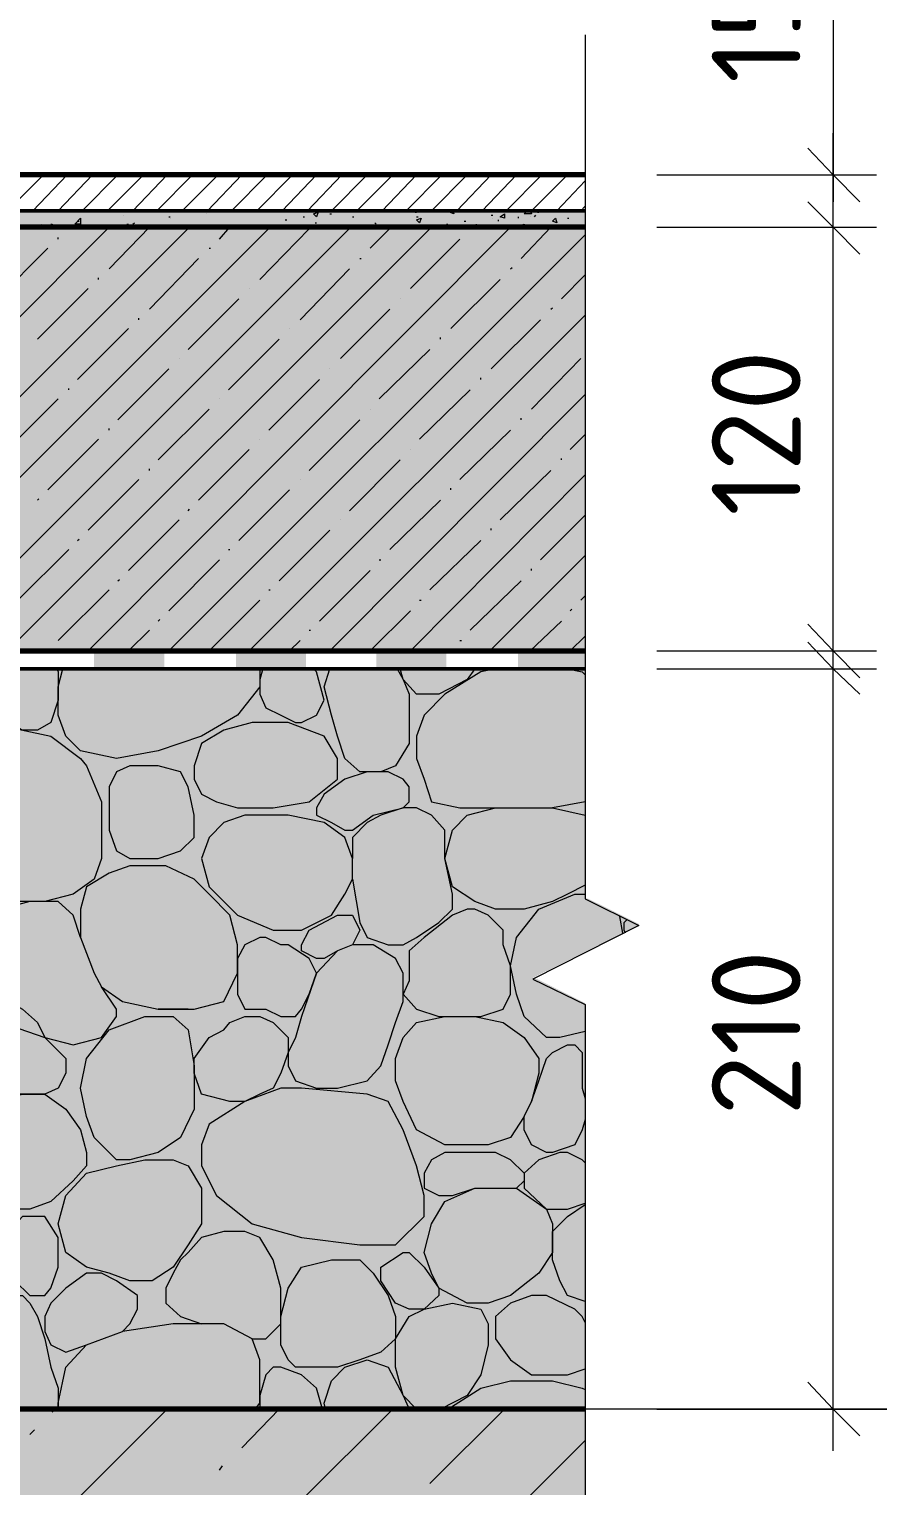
# Model space of a CAD drawing. Header units: millimetres. Extents: x -84737 to 172119, y -43083 to 59399.
# Drawn here: x -68211 to -65805, y -40088 to -35956 of the extents above; entities that cross this region are included whole.
import ezdxf

# ---------------------------------------------------------------- set-up
doc = ezdxf.new("R2010")
doc.units = ezdxf.units.MM
doc.layers.add('PDF _Геометрия', color=7, linetype='Continuous')
doc.layers.add('PDF _Текст', color=7, linetype='Continuous')
doc.layers.add('PDF _Сплошная заливка', color=7, linetype='Continuous', true_color=0xffffff)
doc.styles.add('PDF ISOCPEUR', font='isocpeur.ttf')

msp = doc.modelspace()

# ---------------------------------------------------------------- hatches: boundary and pattern name
at = {"layer": 'PDF _Сплошная заливка', "transparency": 33554559}
for points in [[(-75527.4, -39370.7), (-75527.4, -36517.9), (-66634.7, -36517.9), (-66634.7, -36471.4), (-75578.1, -36471.4), (-75578.1, -39269.1), (-75705.1, -39269.1), (-75705.1, -39370.7)], [(-74325.3, -37720), (-66634.7, -37720), (-66634.7, -36517.9), (-75527.4, -36517.9), (-75527.4, -39870.1), (-74325.3, -39870.1)], [(-66634.7, -39870.1), (-66634.7, -38718.9), (-66770.2, -38651.1), (-66782.9, -38646.9), (-66486.6, -38498.8), (-66482.4, -38494.5), (-66626.3, -38422.6), (-66634.7, -38422.6), (-66634.7, -37770.8), (-74177.2, -37770.8), (-74177.2, -39870.1)], [(-72433.3, -41178), (-66634.7, -41178), (-66634.7, -39870.1), (-78350.5, -39870.1), (-78350.5, -39920.9), (-78342, -39920.9), (-78198.1, -39992.9), (-78485.9, -40136.8), (-78498.6, -40141), (-78354.7, -40212.9), (-78350.5, -40217.2), (-78350.5, -41178), (-72729.6, -41178), (-72729.6, -41186.4), (-72725.4, -41186.4), (-72725.4, -41194.9), (-72721.2, -41194.9), (-72721.2, -41203.4), (-72716.9, -41203.4), (-72716.9, -41211.8), (-72712.7, -41211.8), (-72712.7, -41220.3), (-72708.5, -41220.3), (-72708.5, -41228.8), (-72704.2, -41228.8), (-72704.2, -41237.2), (-72700, -41237.2), (-72700, -41245.7), (-72695.8, -41245.7), (-72695.8, -41254.2), (-72691.5, -41254.2), (-72691.5, -41262.6), (-72687.3, -41262.6), (-72687.3, -41271.1), (-72683.1, -41271.1), (-72683.1, -41279.6), (-72678.8, -41279.6), (-72678.8, -41288), (-72674.6, -41288), (-72674.6, -41296.5), (-72670.4, -41296.5), (-72670.4, -41305), (-72666.1, -41305), (-72666.1, -41313.4), (-72661.9, -41313.4), (-72661.9, -41321.9), (-72657.7, -41321.9), (-72653.4, -41326.1), (-72653.4, -41317.7), (-72509.5, -41029.8), (-72505.3, -41029.8), (-72501.1, -41034.1), (-72501.1, -41042.5), (-72496.8, -41042.5), (-72496.8, -41051), (-72492.6, -41051), (-72492.6, -41059.5), (-72488.4, -41059.5), (-72488.4, -41067.9), (-72484.1, -41067.9), (-72484.1, -41076.4), (-72479.9, -41076.4), (-72479.9, -41084.9), (-72475.7, -41084.9), (-72475.7, -41093.3), (-72471.4, -41093.3), (-72471.4, -41101.8), (-72467.2, -41101.8), (-72467.2, -41110.3), (-72463, -41110.3), (-72463, -41118.7), (-72458.7, -41118.7), (-72458.7, -41127.2), (-72454.5, -41127.2), (-72454.5, -41135.6), (-72450.3, -41135.6), (-72450.3, -41144.1), (-72446, -41144.1), (-72446, -41152.6), (-72441.8, -41152.6), (-72441.8, -41161), (-72437.6, -41161), (-72437.6, -41169.5), (-72433.3, -41169.5)]]:
    msp.add_hatch(color=256, dxfattribs=at).paths.add_polyline_path(points)

# ---------------------------------------------------------------- linework, layer by layer
at = {"layer": 'PDF _Геометрия', "lineweight": 9}
for points in [[(-65932.1, -35836.5), (-65932.1, -36107.4), (-65932.1, -36446)], [(-66634.7, -35971.9), (-66634.7, -38422.6), (-66482.4, -38498.8), (-66782.9, -38651.1), (-66634.7, -38723.1), (-66634.7, -41178)], [(-65932.1, -37838.5), (-65932.1, -36517.9), (-65932.1, -36251.3)], [(-68272.7, -36471.4), (-68171.1, -36369.8)], [(-68200.8, -36471.4), (-68103.4, -36369.8)], [(-68128.8, -36471.4), (-68031.5, -36369.8)], [(-68061.1, -36471.4), (-67959.5, -36369.8)], [(-67989.1, -36471.4), (-67887.6, -36369.8)], [(-67917.2, -36471.4), (-67819.8, -36369.8)], [(-67849.5, -36471.4), (-67747.9, -36369.8)], [(-67777.5, -36471.4), (-67675.9, -36369.8)], [(-67705.6, -36471.4), (-67608.2, -36369.8)], [(-67637.8, -36471.4), (-67536.3, -36369.8)], [(-67565.9, -36471.4), (-67464.3, -36369.8)], [(-67493.9, -36471.4), (-67396.6, -36369.8)], [(-67422, -36471.4), (-67324.6, -36369.8)], [(-67354.3, -36471.4), (-67252.7, -36369.8)], [(-67282.3, -36471.4), (-67180.7, -36369.8)], [(-67210.4, -36471.4), (-67113, -36369.8)], [(-67142.6, -36471.4), (-67041.1, -36369.8)], [(-67070.7, -36471.4), (-66969.1, -36369.8)], [(-66998.7, -36471.4), (-66901.4, -36369.8)], [(-66926.8, -36471.4), (-66829.4, -36369.8)], [(-66859.1, -36471.4), (-66757.5, -36369.8)], [(-66787.1, -36471.4), (-66685.5, -36369.8)], [(-66715.1, -36471.4), (-66634.7, -36386.7)], [(-66431.6, -36369.8), (-65932.1, -36369.8), (-65809.4, -36369.8)], [(-75675.5, -39269.1), (-75578.1, -39269.1), (-75578.1, -36471.4), (-75675.5, -36471.4), (-66634.7, -36471.4)], [(-67942.6, -36484.1), (-67942.6, -36484.1)], [(-67891.8, -36475.6), (-67891.8, -36475.6)], [(-67709.8, -36479.8), (-67709.8, -36479.8)], [(-67692.9, -36471.4), (-67688.6, -36471.4)], [(-67688.6, -36471.4), (-67688.6, -36471.4)], [(-67358.5, -36479.8), (-67354.3, -36479.8)], [(-67227.3, -36471.4), (-67223.1, -36471.4)], [(-67189.2, -36475.6), (-67189.2, -36475.6)], [(-67117.2, -36475.6), (-67113, -36475.6)], [(-67011.4, -36471.4), (-67007.2, -36479.8), (-67019.9, -36475.6), (-67015.7, -36471.4)], [(-67007.2, -36479.8), (-67007.2, -36479.8)], [(-66901.4, -36484.1), (-66897.1, -36484.1)], [(-66791.3, -36471.4), (-66787.1, -36479.8), (-66808.3, -36479.8), (-66799.8, -36471.4)], [(-66778.6, -36488.3), (-66774.4, -36484.1)], [(-66770.2, -36475.6), (-66765.9, -36475.6)], [(-66706.7, -36471.4), (-66706.7, -36471.4)], [(-66672.8, -36471.4), (-66668.6, -36471.4)], [(-66647.4, -36471.4), (-66634.7, -36458.7)], [(-69182.7, -37720), (-67984.9, -36517.9)], [(-68958.4, -37720), (-67756.4, -36517.9)], [(-68729.8, -37720), (-67527.8, -36517.9)], [(-68501.3, -37720), (-67299.2, -36517.9)], [(-68272.7, -37720), (-67070.7, -36517.9)], [(-68200.8, -36517.9), (-68196.5, -36517.9)], [(-68175.4, -36509.5), (-68175.4, -36509.5)], [(-68154.2, -36517.9), (-68158.4, -36513.7), (-68145.8, -36509.5), (-68150, -36517.9)], [(-68150, -36509.5), (-68145.8, -36509.5)], [(-68150, -36517.9), (-68150, -36517.9)], [(-68150, -36517.9), (-68150, -36517.9)], [(-68099.2, -36522.1), (-68099.2, -36517.9)], [(-68073.8, -36501), (-68069.6, -36501)], [(-68069.6, -36513.7), (-68065.3, -36513.7)], [(-68044.2, -37720), (-66846.4, -36517.9)], [(-67984.9, -36636.4), (-67870.6, -36517.9)], [(-67959.5, -36517.9), (-67955.3, -36517.9)], [(-67934.1, -36509.5), (-67929.9, -36509.5)], [(-67917.2, -36509.5), (-67913, -36505.2)], [(-67815.6, -36488.3), (-67811.4, -36488.3)], [(-67811.4, -36492.5), (-67811.4, -36492.5)], [(-67671.7, -36551.8), (-67642.1, -36517.9)], [(-67612.4, -36513.7), (-67612.4, -36513.7)], [(-67557.4, -36666.1), (-67417.7, -36522.1)], [(-67502.4, -36517.9), (-67502.4, -36517.9)], [(-67485.5, -36496.8), (-67481.2, -36496.8)], [(-67434.7, -36488.3), (-67430.4, -36488.3)], [(-67400.8, -36505.2), (-67396.6, -36505.2)], [(-67295, -36488.3), (-67290.8, -36488.3)], [(-67244.2, -36577.2), (-67185, -36517.9)], [(-67231.5, -36505.2), (-67227.3, -36509.5)], [(-67113, -36488.3), (-67108.8, -36488.3)], [(-67028.4, -36509.5), (-67024.1, -36509.5)], [(-66986, -36513.7), (-66981.8, -36513.7)], [(-66977.6, -36501), (-66973.3, -36501)], [(-66960.6, -36522.1), (-66956.4, -36517.9)], [(-66943.7, -36509.5), (-66943.7, -36513.7)], [(-66897.1, -36492.5), (-66897.1, -36492.5)], [(-66880.2, -36501), (-66880.2, -36496.8)], [(-66825.2, -36488.3), (-66825.2, -36492.5)], [(-66816.7, -36606.8), (-66732.1, -36517.9)], [(-66791.3, -36488.3), (-66791.3, -36488.3)], [(-66685.5, -36492.5), (-66681.3, -36492.5)], [(-66431.6, -36517.9), (-65932.1, -36517.9), (-65809.4, -36517.9)], [(-68128.8, -36551.8), (-68128.8, -36547.5)], [(-67815.6, -37720), (-66634.7, -36539.1)], [(-67129.9, -36691.5), (-66990.3, -36551.8)], [(-68302.4, -36721.1), (-68158.4, -36577.2)], [(-67870.6, -36750.7), (-67731, -36606.8)], [(-67701.3, -36577.2), (-67697.1, -36577.2)], [(-67273.8, -36606.8), (-67269.6, -36606.8)], [(-67443.1, -36780.3), (-67303.5, -36636.4)], [(-66846.4, -36636.4), (-66842.1, -36632.2)], [(-68188.1, -36835.4), (-68044.2, -36691.5)], [(-68014.5, -36666.1), (-68014.5, -36661.8)], [(-67587.1, -36691.5), (-67587.1, -36691.5)], [(-67015.7, -36805.7), (-66876, -36666.1)], [(-66702.4, -36721.1), (-66634.7, -36653.4)], [(-67760.6, -36865), (-67616.7, -36721.1)], [(-67159.6, -36721.1), (-67159.6, -36721.1)], [(-67587.1, -37720), (-66634.7, -36767.6)], [(-67328.9, -36890.4), (-67189.2, -36750.7)], [(-66732.1, -36750.7), (-66727.8, -36746.5)], [(-68073.8, -36949.6), (-67929.9, -36805.7)], [(-67900.3, -36780.3), (-67900.3, -36776.1)], [(-67472.8, -36805.7), (-67472.8, -36805.7)], [(-66901.4, -36920), (-66761.7, -36780.3)], [(-67646.3, -36979.3), (-67502.4, -36835.4)], [(-67045.3, -36835.4), (-67045.3, -36831.1)], [(-67786, -36890.4), (-67786, -36890.4)], [(-67218.8, -37004.7), (-67074.9, -36865)], [(-66787.1, -37034.3), (-66647.4, -36890.4)], [(-67959.5, -37063.9), (-67815.6, -36920)], [(-67358.5, -36920), (-67358.5, -36920)], [(-68099.2, -36979.3), (-68099.2, -36975)], [(-67532, -37093.5), (-67388.1, -36949.6)], [(-67104.5, -37118.9), (-66960.6, -36979.3)], [(-66931, -36949.6), (-66931, -36945.4)], [(-68272.7, -37148.6), (-68128.8, -37004.7)], [(-67671.7, -37004.7), (-67671.7, -37004.7)], [(-67358.5, -37720), (-66634.7, -36992)], [(-67845.2, -37178.2), (-67701.3, -37034.3)], [(-67417.7, -37207.8), (-67273.8, -37063.9)], [(-67244.2, -37034.3), (-67244.2, -37034.3)], [(-66816.7, -37063.9), (-66816.7, -37059.7)], [(-67984.9, -37093.5), (-67984.9, -37089.3)], [(-66990.3, -37233.2), (-66846.4, -37093.5)], [(-68158.4, -37262.8), (-68014.5, -37118.9)], [(-67557.4, -37118.9), (-67557.4, -37118.9)], [(-66677.1, -37148.6), (-66634.7, -37106.2)], [(-67731, -37292.5), (-67587.1, -37148.6)], [(-67303.5, -37322.1), (-67159.6, -37178.2)], [(-67129.9, -37148.6), (-67129.9, -37148.6)], [(-66702.4, -37178.2), (-66702.4, -37174)], [(-67870.6, -37207.8), (-67870.6, -37203.6)], [(-67129.9, -37720), (-66634.7, -37220.5)], [(-66876, -37347.5), (-66732.1, -37207.8)], [(-68044.2, -37377.1), (-67900.3, -37233.2)], [(-67616.7, -37406.8), (-67472.8, -37262.8)], [(-67443.1, -37233.2), (-67443.1, -37233.2)], [(-67015.7, -37262.8), (-67015.7, -37258.6)], [(-68188.1, -37292.5), (-68183.8, -37288.2)], [(-67189.2, -37432.2), (-67045.3, -37292.5)], [(-67929.9, -37491.4), (-67786, -37347.5)], [(-67760.6, -37322.1), (-67756.4, -37317.9)], [(-67328.9, -37347.5), (-67328.9, -37347.5)], [(-66761.7, -37461.8), (-66634.7, -37334.8)], [(-67502.4, -37521), (-67358.5, -37377.1)], [(-66901.4, -37377.1), (-66901.4, -37372.9)], [(-68243.1, -37576.1), (-68099.2, -37432.2)], [(-68073.8, -37406.8), (-68069.6, -37402.5)], [(-67646.3, -37432.2), (-67642.1, -37432.2)], [(-67074.9, -37546.4), (-66931, -37406.8)], [(-67815.6, -37605.7), (-67671.7, -37461.8)], [(-67218.8, -37461.8), (-67214.6, -37461.8)], [(-66905.6, -37720), (-66634.7, -37449.1)], [(-67959.5, -37521), (-67955.3, -37516.8)], [(-67388.1, -37635.3), (-67244.2, -37491.4)], [(-66787.1, -37491.4), (-66787.1, -37487.2)], [(-68128.8, -37690.3), (-67984.9, -37546.4)], [(-67532, -37546.4), (-67527.8, -37546.4)], [(-66960.6, -37660.7), (-66816.7, -37521)], [(-67701.3, -37720), (-67557.4, -37576.1)], [(-67104.5, -37576.1), (-67100.3, -37576.1)], [(-66647.4, -37576.1), (-66634.7, -37563.4)], [(-67845.2, -37635.3), (-67841, -37631.1)], [(-67244.2, -37720), (-67129.9, -37605.7)], [(-66791.3, -37720), (-66702.4, -37635.3)], [(-66677.1, -37605.7), (-66672.8, -37601.5)], [(-67929.9, -37720), (-67870.6, -37660.7)], [(-67417.7, -37660.7), (-67413.5, -37660.7)], [(-66677.1, -37720), (-66634.7, -37677.6)], [(-65932.1, -39988.6), (-65932.1, -37648)], [(-66634.7, -37720), (-74325.3, -37720)], [(-68158.4, -37720), (-68154.2, -37715.7)], [(-67472.8, -37720), (-67443.1, -37690.3)], [(-67019.9, -37720), (-67015.7, -37720)], [(-66990.3, -37690.3), (-66986, -37690.3)], [(-66431.6, -37720), (-65932.1, -37720), (-65809.4, -37720)], [(-74325.3, -37770.8), (-66634.7, -37770.8)], [(-68133.1, -37770.8), (-68128.8, -37779.2), (-68128.8, -37859.6), (-68150, -37923.1), (-68188.1, -37944.3), (-68230.4, -37944.3), (-68268.5, -37923.1), (-68310.8, -37880.8), (-68348.9, -37821.5), (-68361.6, -37770.8)], [(-67557.4, -37770.8), (-67557.4, -37821.5), (-67620.9, -37902), (-67722.5, -37961.2), (-67845.2, -38003.5), (-67963.8, -38024.7), (-68065.3, -38003.5), (-68107.7, -37961.2), (-68128.8, -37902), (-68128.8, -37821.5), (-68116.1, -37770.8)], [(-67549, -37770.8), (-67557.4, -37800.4), (-67557.4, -37842.7), (-67540.5, -37880.8), (-67498.2, -37902), (-67455.8, -37923.1), (-67438.9, -37923.1), (-67396.6, -37902), (-67375.4, -37859.6), (-67396.6, -37779.2), (-67405.1, -37770.8)], [(-67168, -37770.8), (-67151.1, -37800.4), (-67134.2, -37842.7), (-67134.2, -37902), (-67134.2, -37982.4), (-67172.3, -38045.9), (-67214.6, -38062.8), (-67273.8, -38062.8), (-67316.2, -38024.7), (-67337.3, -37961.2), (-67354.3, -37902), (-67375.4, -37821.5), (-67358.5, -37770.8)], [(-66947.9, -37770.8), (-66969.1, -37800.4), (-67049.5, -37842.7), (-67113, -37842.7), (-67151.1, -37800.4), (-67159.6, -37770.8)], [(-66888.7, -37770.8), (-66931, -37779.2), (-67032.6, -37842.7), (-67091.8, -37902), (-67113, -37961.2), (-67113, -38024.7), (-67091.8, -38084), (-67070.7, -38147.5), (-66990.3, -38164.4), (-66846.4, -38164.4), (-66727.8, -38164.4)], [(-66685.5, -37770.8), (-66643.2, -37779.2), (-66634.7, -37787.7)], [(-66431.6, -37770.8), (-65932.1, -37770.8), (-65809.4, -37770.8)], [(-66634.7, -38384.5), (-66685.5, -38409.9), (-66727.8, -38431), (-66808.3, -38452.2), (-66888.7, -38452.2), (-66947.9, -38431), (-67011.4, -38388.7), (-67032.6, -38308.3), (-67011.4, -38227.9), (-66969.1, -38185.5), (-66888.7, -38164.4), (-66765.9, -38164.4)], [(-66634.7, -38147.5), (-66727.8, -38164.4), (-66634.7, -38185.5)], [(-67295, -38367.5), (-67295, -38308.3)], [(-66634.7, -38799.3), (-66706.7, -38816.2), (-66727.8, -38816.2), (-66744.8, -38816.2), (-66808.3, -38756.9), (-66829.4, -38693.5), (-66846.4, -38613), (-66829.4, -38532.6), (-66765.9, -38452.2), (-66664.4, -38409.9), (-66634.7, -38409.9)], [(-68065.3, -38532.6), (-68086.5, -38469.1), (-68128.8, -38431), (-68209.2, -38431), (-68289.7, -38452.2), (-68310.8, -38490.3), (-68332, -38553.8), (-68310.8, -38634.2), (-68289.7, -38693.5), (-68268.5, -38714.6), (-68230.4, -38735.8), (-68188.1, -38773.9), (-68166.9, -38816.2), (-68086.5, -38837.4), (-68006.1, -38816.2), (-67963.8, -38756.9), (-67963.8, -38735.8), (-68006.1, -38672.3)], [(-66537.4, -38473.4), (-66528.9, -38519.9)], [(-66520.4, -38519.9), (-66524.7, -38511.5), (-66524.7, -38490.3), (-66516.2, -38481.8)], [(-67760.6, -38735.8), (-67845.2, -38735.8)], [(-66634.7, -39049), (-66643.2, -39078.6), (-66664.4, -39120.9), (-66727.8, -39142.1), (-66744.8, -39142.1), (-66787.1, -39120.9), (-66808.3, -39078.6), (-66808.3, -39040.5), (-66846.4, -39099.8), (-66909.8, -39120.9), (-67032.6, -39120.9), (-67113, -39078.6), (-67151.1, -38998.2), (-67172.3, -38938.9), (-67172.3, -38875.5), (-67151.1, -38816.2), (-67113, -38773.9), (-67032.6, -38756.9), (-66947.9, -38756.9), (-66867.5, -38773.9), (-66808.3, -38816.2), (-66765.9, -38875.5), (-66765.9, -38917.8), (-66787.1, -38998.2)], [(-66808.3, -39040.5), (-66787.1, -38998.2), (-66765.9, -38938.9), (-66744.8, -38875.5), (-66727.8, -38858.5), (-66685.5, -38837.4), (-66664.4, -38837.4), (-66643.2, -38858.5), (-66643.2, -38960.1), (-66634.7, -38989.7)], [(-68391.2, -39281.8), (-68412.4, -39264.9), (-68433.6, -39180.2), (-68412.4, -39099.8), (-68370.1, -39040.5), (-68310.8, -38998.2), (-68230.4, -38977), (-68166.9, -38977), (-68107.7, -39019.4), (-68065.3, -39078.6), (-68048.4, -39142.1), (-68048.4, -39180.2), (-68086.5, -39222.5), (-68150, -39281.8), (-68209.2, -39302.9), (-68289.7, -39302.9), (-68391.2, -39281.8), (-68289.7, -39302.9)], [(-66808.3, -39201.4), (-66846.4, -39163.3), (-66888.7, -39142.1), (-66969.1, -39142.1), (-67032.6, -39142.1), (-67070.7, -39163.3), (-67091.8, -39201.4), (-67091.8, -39243.7), (-67049.5, -39264.9), (-67011.4, -39264.9), (-66947.9, -39243.7), (-66829.4, -39243.7), (-66808.3, -39222.5)], [(-66634.7, -39171.7), (-66643.2, -39163.3), (-66685.5, -39142.1), (-66706.7, -39142.1), (-66765.9, -39163.3), (-66808.3, -39201.4), (-66808.3, -39243.7), (-66744.8, -39302.9), (-66685.5, -39302.9), (-66634.7, -39286)], [(-66634.7, -39565.4), (-66685.5, -39548.4), (-66706.7, -39506.1), (-66727.8, -39446.9), (-66727.8, -39366.4), (-66685.5, -39324.1), (-66634.7, -39290.2)], [(-68251.6, -39506.1), (-68209.2, -39548.4), (-68166.9, -39548.4), (-68150, -39527.3), (-68128.8, -39468), (-68128.8, -39383.4), (-68166.9, -39324.1), (-68230.4, -39324.1), (-68268.5, -39366.4), (-68268.5, -39404.5), (-68247.3, -39506.1)], [(-67498.2, -39650), (-67498.2, -39586.5), (-67498.2, -39527.3), (-67519.3, -39446.9), (-67557.4, -39383.4), (-67599.8, -39366.4), (-67659, -39366.4), (-67722.5, -39383.4), (-67760.6, -39425.7), (-67781.8, -39446.9), (-67802.9, -39484.9), (-67824.1, -39527.3), (-67824.1, -39569.6), (-67781.8, -39607.7), (-67722.5, -39628.9)], [(-67113, -39870.1), (-67151.1, -39832), (-67172.3, -39751.6), (-67172.3, -39671.2), (-67214.6, -39709.3), (-67273.8, -39730.4), (-67337.3, -39751.6), (-67375.4, -39751.6), (-67455.8, -39751.6), (-67477, -39730.4), (-67498.2, -39688.1), (-67498.2, -39607.7), (-67477, -39527.3), (-67438.9, -39468), (-67354.3, -39446.9), (-67273.8, -39446.9), (-67235.7, -39484.9), (-67193.4, -39548.4), (-67172.3, -39607.7), (-67172.3, -39671.2), (-67134.2, -39607.7), (-67091.8, -39586.5), (-67134.2, -39586.5), (-67172.3, -39569.6), (-67214.6, -39506.1), (-67214.6, -39468), (-67151.1, -39425.7), (-67134.2, -39425.7), (-67091.8, -39468), (-67049.5, -39527.3), (-67049.5, -39548.4), (-67091.8, -39586.5), (-67011.4, -39569.6), (-66931, -39586.5), (-66909.8, -39628.9), (-66909.8, -39688.1), (-66931, -39772.8), (-66969.1, -39832), (-67045.3, -39870.1)], [(-67578.6, -39671.2), (-67659, -39628.9), (-67802.9, -39628.9), (-67946.8, -39650), (-67925.7, -39628.9), (-67904.5, -39586.5), (-67904.5, -39548.4), (-67963.8, -39506.1), (-68006.1, -39484.9), (-68048.4, -39484.9), (-68107.7, -39527.3), (-68150, -39569.6), (-68166.9, -39607.7), (-68166.9, -39650), (-68150, -39688.1), (-68107.7, -39709.3), (-68048.4, -39688.1), (-67946.8, -39650)], [(-68370.1, -39671.2), (-68370.1, -39751.6), (-68370.1, -39650), (-68348.9, -39586.5), (-68310.8, -39569.6), (-68251.6, -39548.4), (-68230.4, -39548.4), (-68209.2, -39569.6), (-68188.1, -39607.7), (-68166.9, -39671.2), (-68150, -39751.6), (-68128.8, -39810.9), (-68128.8, -39870.1), (-68128.8, -39853.2), (-68107.7, -39751.6), (-68048.4, -39688.1)], [(-66634.7, -39624.6), (-66643.2, -39607.7), (-66664.4, -39586.5), (-66744.8, -39548.4), (-66787.1, -39548.4), (-66846.4, -39569.6), (-66888.7, -39607.7), (-66888.7, -39671.2), (-66846.4, -39730.4), (-66787.1, -39772.8), (-66685.5, -39772.8), (-66634.7, -39755.8)], [(-65826.3, -39870.1), (-64620, -39870.1), (-74528.5, -39870.1), (-74325.3, -39666.9)], [(-67570.1, -39870.1), (-67557.4, -39853.2), (-67557.4, -39730.4), (-67578.6, -39671.2), (-67540.5, -39671.2), (-67498.2, -39628.9)], [(-67371.2, -39870.1), (-67375.4, -39853.2), (-67354.3, -39789.7), (-67316.2, -39751.6), (-67252.7, -39730.4), (-67193.4, -39751.6), (-67151.1, -39832), (-67134.2, -39870.1)], [(-67379.7, -39870.1), (-67396.6, -39810.9), (-67438.9, -39772.8), (-67498.2, -39751.6), (-67519.3, -39751.6), (-67540.5, -39772.8), (-67557.4, -39832), (-67557.4, -39870.1)], [(-67024.1, -39870.1), (-66931, -39810.9), (-66846.4, -39789.7), (-66727.8, -39789.7), (-66643.2, -39810.9), (-66634.7, -39815.1)], [(-69127.7, -41178), (-67819.8, -39870.1)], [(-68492.8, -41178), (-67180.7, -39870.1)], [(-68145.8, -39878.6), (-68137.3, -39870.1)], [(-67608.2, -39980.2), (-67502.4, -39870.1)], [(-67074.9, -40081.7), (-66863.3, -39870.1)], [(-66431.6, -39870.1), (-65932.1, -39870.1), (-65809.4, -39870.1)], [(-68209.2, -39942.1), (-68196.5, -39929.4)], [(-67853.7, -41178), (-66634.7, -39959)], [(-67671.7, -40043.6), (-67663.2, -40030.9)]]:
    msp.add_lwpolyline(points, dxfattribs=at)
at = {"layer": 'PDF _Геометрия', "lineweight": 20}
for points in [[(-66004.1, -36293.6), (-65932.1, -36369.8), (-65855.9, -36446)], [(-66004.1, -36446), (-65932.1, -36517.9), (-65855.9, -36594.1)], [(-66004.1, -37643.8), (-65932.1, -37720), (-65855.9, -37796.2)], [(-66004.1, -37694.6), (-65932.1, -37770.8), (-65855.9, -37842.7)], [(-66004.1, -39793.9), (-65932.1, -39870.1), (-65855.9, -39946.3)]]:
    msp.add_lwpolyline(points, dxfattribs=at)
at = {"layer": 'PDF _Геометрия', "lineweight": 70}
for points in [[(-66634.7, -36369.8), (-75675.5, -36369.8), (-75675.5, -36471.4), (-75675.5, -39269.1)], [(-66634.7, -36517.9), (-75527.4, -36517.9), (-75527.4, -39870.1), (-74325.3, -39870.1), (-74325.3, -37720), (-66634.7, -37720)], [(-66634.7, -39870.1), (-78350.5, -39870.1)]]:
    msp.add_lwpolyline(points, dxfattribs=at)
at = {"layer": 'PDF _Геометрия', "lineweight": 50}
for points in [[(-66634.7, -36471.4), (-75578.1, -36471.4), (-75578.1, -39269.1), (-75705.1, -39269.1), (-75705.1, -39370.7), (-78350.5, -39417.2)], [(-75527.4, -36517.9), (-66634.7, -36517.9)], [(-66634.7, -37770.8), (-74177.2, -37770.8), (-74177.2, -39870.1), (-66634.7, -39870.1)]]:
    msp.add_lwpolyline(points, dxfattribs=at)
at = {"layer": 'PDF _Геометрия', "lineweight": 9}
for points in [[(-67392.4, -36475.6), (-67396.6, -36488.3), (-67405.1, -36479.8)], [(-66863.3, -36479.8), (-66863.3, -36492.5), (-66876, -36488.3)], [(-68065.3, -36509.5), (-68082.3, -36509.5), (-68065.3, -36492.5)], [(-67100.3, -36492.5), (-67104.5, -36505.2), (-67113, -36496.8)], [(-66808.3, -36509.5), (-66812.5, -36517.9), (-66821, -36513.7)], [(-66719.4, -36492.5), (-66715.1, -36505.2), (-66727.8, -36501)], [(-68268.5, -38431), (-68433.6, -38409.9), (-68514, -38367.5), (-68552.1, -38329.5), (-68573.2, -38249), (-68573.2, -38164.4), (-68552.1, -38084), (-68514, -38003.5), (-68471.7, -37961.2), (-68391.2, -37923.1), (-68332, -37923.1), (-68150, -37961.2), (-68065.3, -38024.7), (-68048.4, -38045.9), (-68006.1, -38147.5), (-68006.1, -38227.9), (-68006.1, -38308.3), (-68027.2, -38367.5), (-68086.5, -38409.9), (-68166.9, -38431)], [(-67743.7, -38084), (-67722.5, -38126.3), (-67680.2, -38147.5), (-67620.9, -38164.4), (-67519.3, -38164.4), (-67417.7, -38147.5), (-67337.3, -38084), (-67337.3, -38024.7), (-67375.4, -37961.2), (-67477, -37923.1), (-67578.6, -37923.1), (-67659, -37944.3), (-67722.5, -37982.4), (-67743.7, -38045.9)], [(-67984.9, -38227.9), (-67963.8, -38287.1), (-67925.7, -38308.3), (-67845.2, -38308.3), (-67781.8, -38287.1), (-67743.7, -38249), (-67743.7, -38185.5), (-67760.6, -38105.1), (-67781.8, -38062.8), (-67845.2, -38045.9), (-67925.7, -38045.9), (-67963.8, -38062.8), (-67984.9, -38105.1)], [(-67375.4, -38126.3), (-67396.6, -38164.4), (-67396.6, -38185.5), (-67354.3, -38206.7), (-67316.2, -38227.9), (-67295, -38227.9), (-67235.7, -38185.5), (-67151.1, -38164.4), (-67134.2, -38147.5), (-67134.2, -38105.1), (-67151.1, -38084), (-67193.4, -38062.8), (-67252.7, -38062.8), (-67316.2, -38084)], [(-67477, -38185.5), (-67540.5, -38185.5), (-67599.8, -38185.5), (-67659, -38206.7), (-67701.3, -38249), (-67722.5, -38308.3), (-67701.3, -38388.7), (-67659, -38431), (-67620.9, -38469.1), (-67519.3, -38511.5), (-67438.9, -38511.5), (-67354.3, -38469.1), (-67316.2, -38409.9), (-67295, -38367.5), (-67273.8, -38490.3), (-67252.7, -38532.6), (-67193.4, -38553.8), (-67151.1, -38553.8), (-67113, -38532.6), (-67049.5, -38490.3), (-67011.4, -38452.2), (-67011.4, -38431), (-67011.4, -38409.9), (-67032.6, -38308.3), (-67032.6, -38227.9), (-67070.7, -38185.5), (-67113, -38164.4), (-67151.1, -38164.4), (-67214.6, -38185.5), (-67252.7, -38206.7), (-67295, -38249), (-67295, -38308.3), (-67316.2, -38249), (-67375.4, -38206.7)], [(-68006.1, -38672.3), (-67946.8, -38714.6), (-67845.2, -38735.8), (-67743.7, -38735.8), (-67659, -38714.6), (-67620.9, -38634.2), (-67620.9, -38553.8), (-67642.1, -38469.1), (-67701.3, -38409.9), (-67743.7, -38367.5), (-67824.1, -38329.5), (-67925.7, -38329.5), (-67984.9, -38350.6), (-68048.4, -38388.7), (-68065.3, -38452.2), (-68065.3, -38532.6), (-68027.2, -38634.2)], [(-67011.4, -38469.1), (-67091.8, -38532.6), (-67134.2, -38570.7), (-67134.2, -38655.4), (-67151.1, -38693.5), (-67113, -38735.8), (-67049.5, -38756.9), (-67011.4, -38756.9), (-66931, -38756.9), (-66867.5, -38735.8), (-66846.4, -38693.5), (-66846.4, -38613), (-66867.5, -38553.8), (-66867.5, -38511.5), (-66909.8, -38469.1), (-66947.9, -38452.2), (-66969.1, -38452.2)], [(-67295, -38553.8), (-67337.3, -38570.7), (-67375.4, -38591.9), (-67396.6, -38591.9), (-67438.9, -38570.7), (-67438.9, -38553.8), (-67417.7, -38511.5), (-67337.3, -38469.1), (-67295, -38469.1), (-67273.8, -38511.5)], [(-67172.3, -38773.9), (-67151.1, -38714.6), (-67151.1, -38634.2), (-67172.3, -38591.9), (-67235.7, -38553.8), (-67295, -38553.8), (-67337.3, -38570.7), (-67396.6, -38634.2), (-67417.7, -38591.9), (-67477, -38553.8), (-67498.2, -38553.8), (-67540.5, -38532.6), (-67557.4, -38532.6), (-67599.8, -38553.8), (-67620.9, -38591.9), (-67620.9, -38634.2), (-67620.9, -38693.5), (-67599.8, -38735.8), (-67540.5, -38735.8), (-67498.2, -38756.9), (-67477, -38756.9), (-67455.8, -38756.9), (-67438.9, -38735.8), (-67417.7, -38693.5), (-67396.6, -38634.2), (-67438.9, -38756.9), (-67455.8, -38816.2), (-67477, -38858.5), (-67477, -38896.6), (-67455.8, -38938.9), (-67396.6, -38960.1), (-67337.3, -38960.1), (-67252.7, -38938.9), (-67214.6, -38896.6), (-67193.4, -38837.4)], [(-68027.2, -39099.8), (-68048.4, -39040.5), (-68065.3, -38960.1), (-68048.4, -38875.5), (-67984.9, -38795), (-67883.3, -38756.9), (-67802.9, -38756.9), (-67760.6, -38795), (-67743.7, -38896.6), (-67743.7, -39019.4), (-67781.8, -39099.8), (-67845.2, -39142.1), (-67925.7, -39163.3), (-67946.8, -39163.3), (-67963.8, -39163.3)], [(-67557.4, -38977), (-67599.8, -38998.2), (-67642.1, -38998.2), (-67722.5, -38977), (-67743.7, -38917.8), (-67743.7, -38875.5), (-67701.3, -38816.2), (-67659, -38795), (-67642.1, -38773.9), (-67599.8, -38756.9), (-67557.4, -38756.9), (-67519.3, -38773.9), (-67477, -38816.2), (-67477, -38858.5), (-67498.2, -38917.8), (-67519.3, -38960.1)], [(-68166.9, -38816.2), (-68107.7, -38875.5), (-68107.7, -38917.8), (-68128.8, -38960.1), (-68166.9, -38977), (-68268.5, -38977), (-68348.9, -38960.1), (-68391.2, -38917.8), (-68391.2, -38837.4), (-68370.1, -38795), (-68289.7, -38773.9)], [(-67722.5, -39120.9), (-67722.5, -39180.2), (-67680.2, -39264.9), (-67578.6, -39345.3), (-67438.9, -39383.4), (-67273.8, -39404.5), (-67172.3, -39404.5), (-67091.8, -39324.1), (-67091.8, -39264.9), (-67113, -39180.2), (-67151.1, -39078.6), (-67193.4, -38998.2), (-67252.7, -38977), (-67438.9, -38960.1), (-67498.2, -38960.1), (-67599.8, -38998.2), (-67701.3, -39061.7)], [(-68048.4, -39201.4), (-67963.8, -39180.2), (-67883.3, -39163.3), (-67802.9, -39163.3), (-67760.6, -39180.2), (-67722.5, -39243.7), (-67722.5, -39281.8), (-67722.5, -39345.3), (-67760.6, -39404.5), (-67802.9, -39468), (-67862.2, -39506.1), (-67925.7, -39506.1), (-67984.9, -39484.9), (-68048.4, -39468), (-68107.7, -39425.7), (-68128.8, -39345.3), (-68107.7, -39264.9)], [(-67049.5, -39527.3), (-67070.7, -39484.9), (-67091.8, -39425.7), (-67070.7, -39345.3), (-67032.6, -39281.8), (-66947.9, -39243.7), (-66829.4, -39243.7), (-66744.8, -39302.9), (-66727.8, -39345.3), (-66727.8, -39425.7), (-66765.9, -39484.9), (-66846.4, -39548.4), (-66909.8, -39569.6), (-66969.1, -39569.6)]]:
    msp.add_lwpolyline(points, close=True, dxfattribs=at)
at = {"layer": 'PDF _Сплошная заливка', "color": 1, "lineweight": 30, "transparency": 33554559}
for points in [[(-68027.2, -37720), (-68027.2, -37770.8), (-67828.3, -37720), (-67828.3, -37770.8)], [(-67625.1, -37720), (-67625.1, -37770.8), (-67426.2, -37720), (-67426.2, -37770.8)], [(-67227.3, -37720), (-67227.3, -37770.8), (-67028.4, -37720), (-67028.4, -37770.8)], [(-66825.2, -37720), (-66825.2, -37770.8), (-66634.7, -37720), (-66634.7, -37770.8)]]:
    msp.add_solid(points, dxfattribs=at)

# ---------------------------------------------------------------- texts
at = {"layer": 'PDF _Текст', "char_height": 251.73, "attachment_point": 4, "rotation": 90, "style": 'PDF ISOCPEUR'}
for s, insert in [('15', (-66150.2, -36109.5)), ('120', (-66150.2, -37337)), ('210', (-66150.2, -39038.5))]:
    msp.add_mtext(s, dxfattribs=dict(at, insert=insert))

doc.saveas('drawing.dxf')
